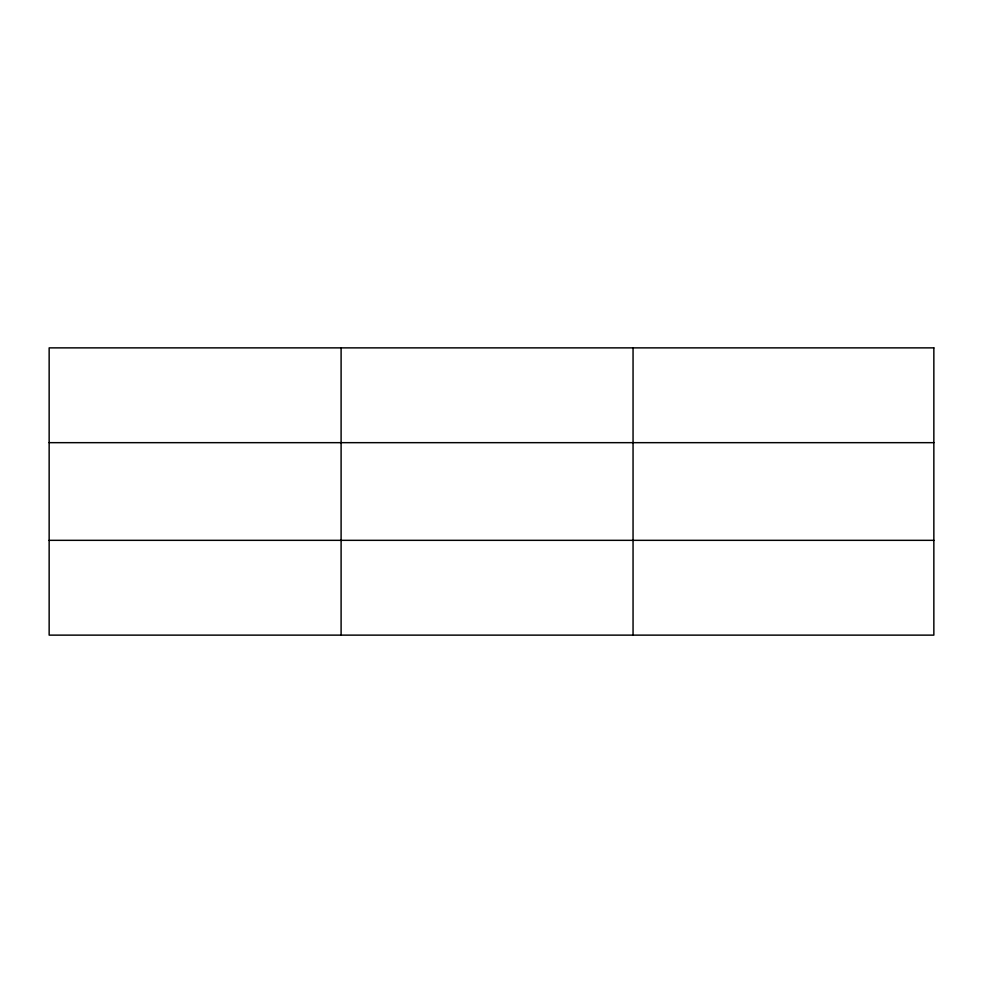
<?xml version="1.0" encoding="UTF-8"?>
<svg xmlns="http://www.w3.org/2000/svg" width="983" height="983" viewBox="0 0 983 983"><rect width="100%" height="100%" fill="white"/><g stroke="black" fill="none" stroke-linecap="round" stroke-linejoin="round"><path stroke-width="1.47" d="M341.101 347.871L341.101 635.129M633.052 347.871L633.052 635.129M49.15 442.669L933.85 442.669M49.15 540.331L933.85 540.331M933.85 347.871L933.85 635.129L49.15 635.129L49.15 347.871L933.85 347.871"/></g></svg>
